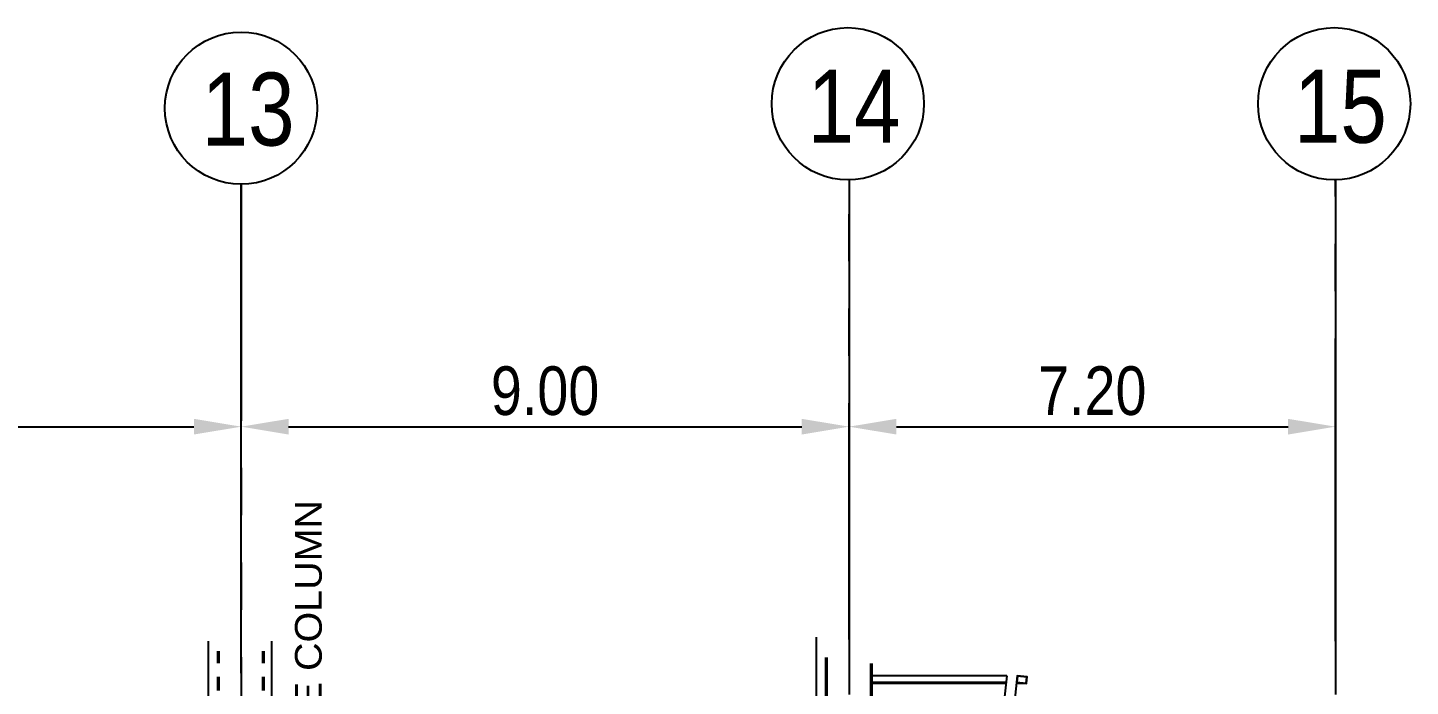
# Model space of a CAD drawing. Header units: millimetres. Extents: x 2148 to 2681, y 758 to 986.
# Drawn here: x 2210.2 to 2220.43, y 861.41 to 866.29 of the extents above; entities that cross this region are included whole.
import ezdxf

# ---------------------------------------------------------------- set-up
doc = ezdxf.new("R2010")
doc.units = ezdxf.units.MM
for name, pattern in [('CENTER2', [28.575, 19.05, -3.175, 3.175, -3.175]), ('HIDDEN', [0.375, 0.25, -0.125]), ('PHANTOMX2', [5, 2.5, -0.5, 0.5, -0.5, 0.5, -0.5])]:
    doc.linetypes.add(name, pattern=pattern)
for name, color, linetype in [('D', 1, 'Continuous'), ('grid', 241, 'PHANTOMX2'), ('HATCH', 8, 'Continuous'), ('L1', 1, 'Continuous'), ('Layer1', 5, 'Continuous'), ('Layer2', 8, 'Continuous'), ('S_GRID LINES', 252, 'Continuous'), ('TEXT', 6, 'Continuous')]:
    doc.layers.add(name, color=color, linetype=linetype)
doc.styles.add('ARIALNW', font='ARIALN.TTF')
doc.styles.add('MMTX$0$ESMX$0$X-OPTA1D', font='x-opta1d')
doc.dimstyles.new('DIM 200', dxfattribs={"dimtxt": 0.36, "dimasz": 0.35, "dimexe": 0.1, "dimexo": 0, "dimgap": 0.08, "dimtad": 1, "dimlfac": 2, "dimrnd": 0.005, "dimzin": 1, "dimdsep": 46, "dimtxsty": 'ARIALNW', "dimcen": 0.09, "dimclrd": 6, "dimclre": 6, "dimclrt": 13, "dimadec": 0, "dimazin": 0, "dimtfac": 1, "dimtofl": 0, "dimtmove": 2, "dimatfit": 3, "dimfxl": 1, "dimtolj": 1, "dimtzin": 0, "dimarcsym": 0})

# ---------------------------------------------------------------- blocks, each defined once
blk = doc.blocks.new('*D2291')
at = {"color": 6, "lineweight": -2, "transparency": 16777216}
for p, q in [((2207.277, 863.334), (2207.277, 863.434)), ((2211.777, 863.334), (2211.777, 863.434)), ((2207.627, 863.334), (2211.427, 863.334))]:
    blk.add_line(p, q, dxfattribs=at)
at = {"color": 6, "transparency": 16777216}
for points in [[(2207.627, 863.392), (2207.627, 863.276), (2207.277, 863.334)], [(2211.427, 863.392), (2211.427, 863.276), (2211.777, 863.334)]]:
    blk.add_solid(points, dxfattribs=at)
at = {"layer": 'Defpoints', "color": 0, "transparency": 16777216}
for p in [(2207.277, 863.334), (2211.777, 863.334), (2211.777, 863.334)]:
    blk.add_point(p, dxfattribs=at)
at = {"color": 13, "transparency": 16777216, "insert": (2209.527, 863.598), "char_height": 0.36, "attachment_point": 5, "style": 'ARIALNW'}
blk.add_mtext('\\A1;9.00', dxfattribs=at)
blk = doc.blocks.new('*D2292')
at = {"color": 6, "lineweight": -2, "transparency": 16777216}
for p, q in [((2211.777, 862.265), (2211.777, 863.434)), ((2216.276, 863.334), (2216.276, 863.434)), ((2212.127, 863.334), (2215.926, 863.334))]:
    blk.add_line(p, q, dxfattribs=at)
at = {"color": 6, "transparency": 16777216}
for points in [[(2212.127, 863.392), (2212.127, 863.276), (2211.777, 863.334)], [(2215.926, 863.392), (2215.926, 863.276), (2216.276, 863.334)]]:
    blk.add_solid(points, dxfattribs=at)
at = {"layer": 'Defpoints', "color": 0, "transparency": 16777216}
for p in [(2216.276, 863.334, 0), (2216.276, 863.334), (2211.777, 862.265, 0)]:
    blk.add_point(p, dxfattribs=at)
at = {"color": 13, "transparency": 16777216, "insert": (2214.026, 863.598), "char_height": 0.36, "attachment_point": 5, "style": 'ARIALNW'}
blk.add_mtext('\\A1;9.00', dxfattribs=at)
blk = doc.blocks.new('*D2295')
at = {"layer": 'D', "color": 6, "lineweight": -2, "transparency": 16777216}
for p, q in [((2216.276, 863.113), (2216.276, 863.434)), ((2219.876, 861.745), (2219.876, 863.434)), ((2216.626, 863.334), (2219.526, 863.334))]:
    blk.add_line(p, q, dxfattribs=at)
at = {"layer": 'D', "color": 6, "transparency": 16777216}
for points in [[(2216.626, 863.392), (2216.626, 863.276), (2216.276, 863.334)], [(2219.526, 863.392), (2219.526, 863.276), (2219.876, 863.334)]]:
    blk.add_solid(points, dxfattribs=at)
at = {"layer": 'Defpoints', "color": 0, "transparency": 16777216}
for p in [(2219.876, 863.334), (2216.276, 863.113, 0), (2219.876, 861.745, 0)]:
    blk.add_point(p, dxfattribs=at)
at = {"layer": 'D', "color": 13, "transparency": 16777216, "insert": (2218.076, 863.598), "char_height": 0.36, "attachment_point": 5, "style": 'ARIALNW'}
blk.add_mtext('\\A1;7.20', dxfattribs=at)

msp = doc.modelspace()

# ---------------------------------------------------------------- linework, layer by layer
for centre in [(2211.7756016, 865.6917469, 0), (2216.2670684, 865.7244216, 0), (2219.8670684, 865.7244216, 0)]:
    msp.add_circle(centre, 0.5634965)
at = {"layer": 'D', "color": 3, "ltscale": 0.5}
for p, q in [((2216.1040443, 856.8141603, 0), (2216.1040443, 861.6240607, 0)), ((2216.1140443, 856.8141603, 0), (2216.1140443, 861.6240607, 0)), ((2216.4370241, 853.1570589, 0), (2216.4370241, 861.5819577, 0)), ((2216.4470241, 853.1570589, 0), (2216.4470241, 861.5819577, 0))]:
    msp.add_line(p, q, dxfattribs=at)
at = {"layer": 'grid', "ltscale": 0.7}
for p, q in [((2219.8756045, 862.2379449, 0), (2219.8756039, 865.1609897, 0)), ((2211.7756016, 865.1282504, 0), (2211.7755342, 857.8320589, 0)), ((2211.7756022, 861.5083691, 0), (2211.7756016, 865.1282515, 0)), ((2216.2756045, 861.7583952, 0), (2216.2756039, 865.1282515, 0))]:
    msp.add_line(p, q, dxfattribs=at)
at = {"layer": 'HATCH', "linetype": 'ByBlock', "ltscale": 0.5}
for p, q in [((2216.0353786, 853.1570589, 0), (2216.0353786, 861.7747601, 0)), ((2211.5356899, 853.1570589, 0), (2211.5356899, 861.7465573, 0)), ((2212.0041986, 853.1451538, 0), (2212.0041986, 861.7465573, 0)), ((2217.4449183, 861.4896285, -0.0000019), (2216.4470241, 861.4896285, 0.0000002)), ((2217.4394152, 861.4399077, -0.0000019), (2216.4470241, 861.4399077, 0.0000002)), ((2217.4385742, 861.432309, -0.0000017), (2216.4470241, 861.432309, 0.0000004))]:
    msp.add_line(p, q, dxfattribs=at)
at = {"layer": 'L1', "ltscale": 0.5, "extrusion": (3.45999e-10, 6.53852e-09, 1), "elevation": 0.0000044}
msp.add_lwpolyline([(2217.5189591, 861.4425744), (2217.5875737, 861.4352922), (2217.5922174, 861.4790465), (2217.5236028, 861.4863286)], close=True, dxfattribs=at)
at = {"layer": 'Layer1', "ltscale": 0.05}
for p, q in [((2217.4449183, 861.4896285, 0), (2216.8464135, 856.0820589, 0.0000001)), ((2217.5209362, 861.4896285, 0), (2216.9470241, 856.0820589, 0.0000001)), ((2217.5872571, 861.432309, -0.000002), (2217.5148528, 861.432309, -0.0000019))]:
    msp.add_line(p, q, dxfattribs=at)
at = {"layer": 'Layer1', "ltscale": 0.05, "extrusion": (3.45999e-10, 6.53852e-09, 1), "elevation": 0.0000044}
msp.add_lwpolyline([(2217.5156592, 861.4399077), (2217.5902404, 861.4319924), (2217.5955173, 861.4817131), (2217.5209362, 861.4896285)], close=True, dxfattribs=at)
at = {"layer": 'Layer2', "color": 3, "linetype": 'HIDDEN', "ltscale": 0.4}
for p, q in [((2211.6040897, 859.5820589, 0), (2211.6040897, 861.6715573, 0)), ((2211.6138573, 859.5820589, 0), (2211.6138573, 861.6715573, 0)), ((2211.9370694, 859.5820586, 0), (2211.9370694, 861.671557, 0)), ((2211.9470694, 859.5820586, 0), (2211.9470694, 861.671557, 0))]:
    msp.add_line(p, q, dxfattribs=at)
at = {"layer": 'S_GRID LINES', "linetype": 'CENTER2', "ltscale": 0.2}
for p, q in [((2216.2756039, 865.1609897, 0), (2216.2755365, 852.2820589, 0)), ((2219.8756039, 865.1609897, 0), (2219.8755365, 852.2820589, 0)), ((2211.7755342, 857.1854136, 0), (2211.7756016, 865.1282504, 0))]:
    msp.add_line(p, q, dxfattribs=at)

# ---------------------------------------------------------------- texts
at = {"color": 2, "style": 'MMTX$0$ESMX$0$X-OPTA1D', "text_generation_flag": 6, "width": 1.1}
msp.add_text('FUTURE COLUMN', height=0.19845, rotation=270, dxfattribs=at).set_placement((2212.3730929, 860.2608814, 0))
at = {"layer": 'TEXT', "char_height": 0.54, "width": 3.396423809, "attachment_point": 1, "style": 'ARIALNW'}
for s, insert in [('13', (2211.4839503, 865.9551537, 0)), ('14', (2215.9684759, 865.9757205, 0)), ('15', (2219.5684759, 865.9757205, 0))]:
    msp.add_mtext(s, dxfattribs=dict(at, insert=insert))

# ---------------------------------------------------------------- dimensions: what is measured, and where the dimension line sits
at = {"color": 2}
for base, p1, p2, picture, middle in [((2211.7767544, 863.3341046, 0), (2207.2768999, 863.3341046, 0), (2211.7767544, 863.3341046, 0), '*D2291', (2209.5268271, 863.5979108, 0)), ((2216.2755932, 863.3341046, 0), (2211.7767544, 862.2650522, 0), (2216.2755932, 863.3341046, 0), '*D2292', (2214.0261738, 863.5979108, 0))]:
    dim = msp.add_linear_dim(base=base, p1=p1, p2=p2, dimstyle='DIM 200', dxfattribs=at)
    dim.commit()
    dim.dimension.update_dxf_attribs({"geometry": picture, "text_midpoint": middle})
at = {"layer": 'D'}
dim = msp.add_linear_dim(base=(2219.8756039, 863.3341046, 0), p1=(2216.2755932, 863.1132609, 0), p2=(2219.8756039, 861.7454258, 0), dimstyle='DIM 200', override={"dimfxl": 0.03}, dxfattribs=at)
dim.commit()
dim.dimension.update_dxf_attribs({"geometry": '*D2295', "text_midpoint": (2218.0755986, 863.5979108, 0)})

doc.saveas('drawing.dxf')
